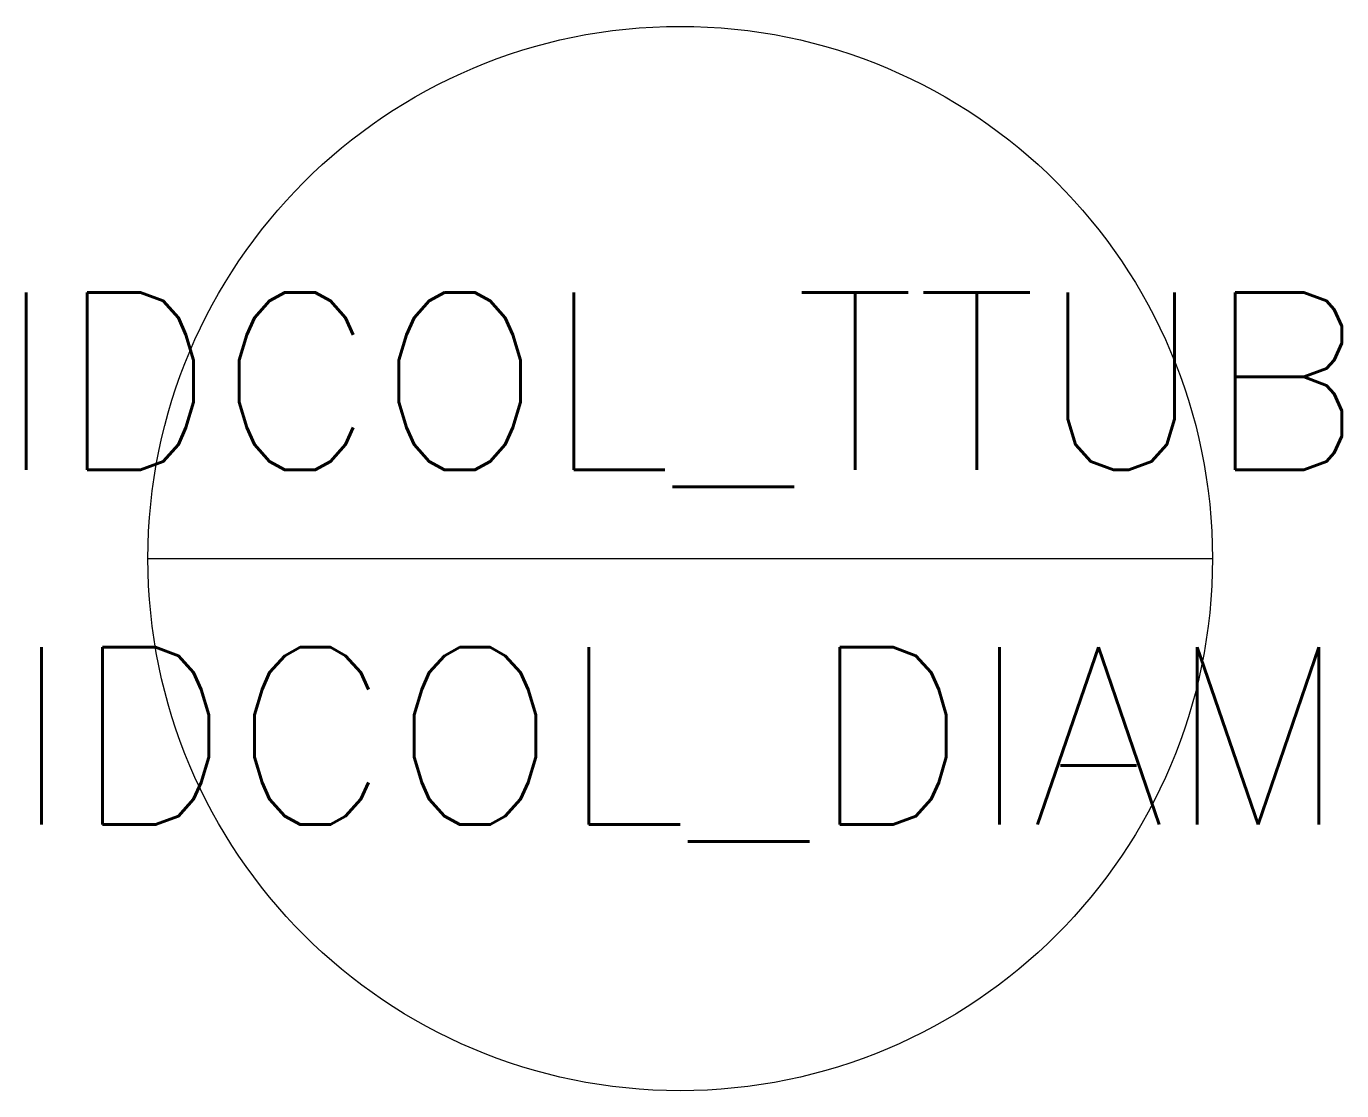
# Model space of a CAD drawing. Header units: millimetres. Extents: x 6.27 to 7.75, y 6.82 to 8.02.
import ezdxf
from ezdxf.enums import TextEntityAlignment as Align

# ---------------------------------------------------------------- set-up
doc = ezdxf.new("R2010")
doc.units = ezdxf.units.MM
doc.header["$LTSCALE"] = 10
doc.styles.add('r80', font='romans.shx')

msp = doc.modelspace()

# ---------------------------------------------------------------- linework, layer by layer
at = {"color": 2}
msp.add_line((6.4038, 7.4223), (7.6038, 7.4223), dxfattribs=at)
msp.add_circle((7.0038, 7.4223), 0.6, dxfattribs=at)

# ---------------------------------------------------------------- texts
at = {"color": 3, "style": 'r80'}
for tag, p in [('IDCOL_TTUB', (7.0038, 7.5223)), ('IDCOL_DIAM', (7.0038, 7.1223))]:
    msp.add_attdef(tag, text='', height=0.2, dxfattribs=at).set_placement(p, align=Align.CENTER)

doc.saveas('drawing.dxf')
